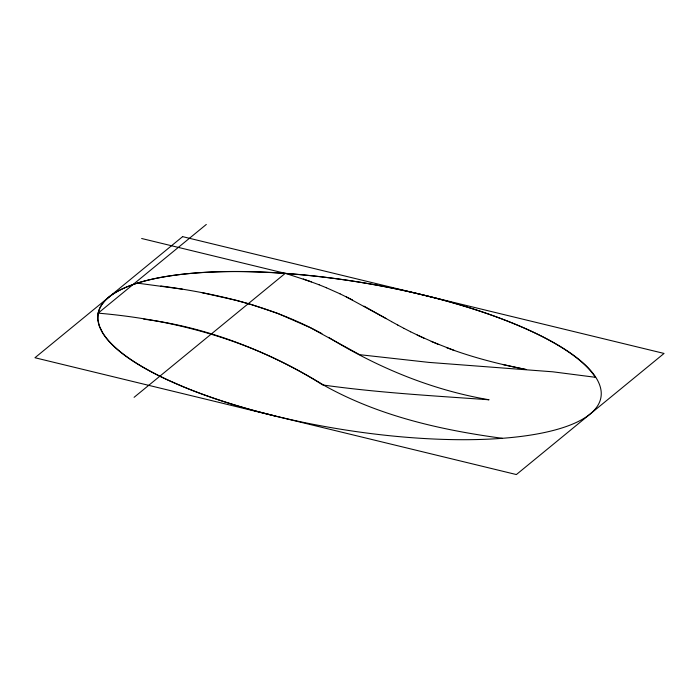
<?xml version="1.0" encoding="UTF-8"?>
<svg xmlns="http://www.w3.org/2000/svg" width="699" height="699" viewBox="0 0 699 699"><rect width="100%" height="100%" fill="white"/><g stroke="black" fill="none" stroke-linecap="round" stroke-linejoin="round"><path stroke-width="1.05" d="M206.31 224.449L98.157 313.143L97.851 319.391L99.319 325.848L102.491 332.453M134.086 397.329L285.271 273.344M502.345 438.308C441.2 430.086 379.688 416.202 325.28 386.066C269.823 352.086 208.652 327.385 143.776 319.181M160.796 285.996C216.48 293.37 272.313 306.485 321.924 333.641M182.43 289.176L137.327 283.13A254.488 73.98 9.4 0 0 98.14 313.143C177.686 319.959 255.196 341.671 322.72 384.966C377.888 392.716 433.537 395.835 489.064 399.776C431.947 390.042 377.844 367.691 328.67 337.381M595.609 377.32L552.804 371.807L428.924 362.397L359.644 354.681L310.181 327.613L277.765 313.414L251.404 304.537L236.384 300.36L201.967 292.663M502.695 364.485L526.067 369.518C499.034 364.162 472.218 357.338 446.416 347.586M141.652 238.499L285.69 273.449L311.457 281.872M275.668 416.141L255.021 410.837A252.225 73.325 9.4 0 1 183.243 386.722L168.258 380.16A257.887 74.968 9.4 0 1 102.508 332.462M303.287 278.988L319.137 284.79M454.638 350.592L431.196 341.427M319.059 284.773L326.433 287.761M438.692 344.555L417.198 335.031M326.354 287.743L340.011 293.816M424.136 338.281L410.549 331.754M339.932 293.79L352.479 299.976M346.285 296.865L386.163 318.595M404.083 328.425L410.628 331.78M397.757 325.052L404.162 328.451M391.527 321.627L397.836 325.07M364.065 306.179L391.606 321.645M137.388 283.078A255.747 74.347 9.4 0 1 285.734 273.51A253.886 73.806 9.4 0 1 440.029 299.251A255.196 74.19 9.4 0 1 595.312 377.294M182.622 236.638L34.95 357.739L516.378 474.551L664.05 353.441L182.622 236.638M205.89 395.485A254.882 74.094 9.4 0 0 600.371 399.784A254.882 74.094 9.4 0 0 242.238 271.509A254.882 74.094 9.4 0 0 205.89 395.485"/></g></svg>
